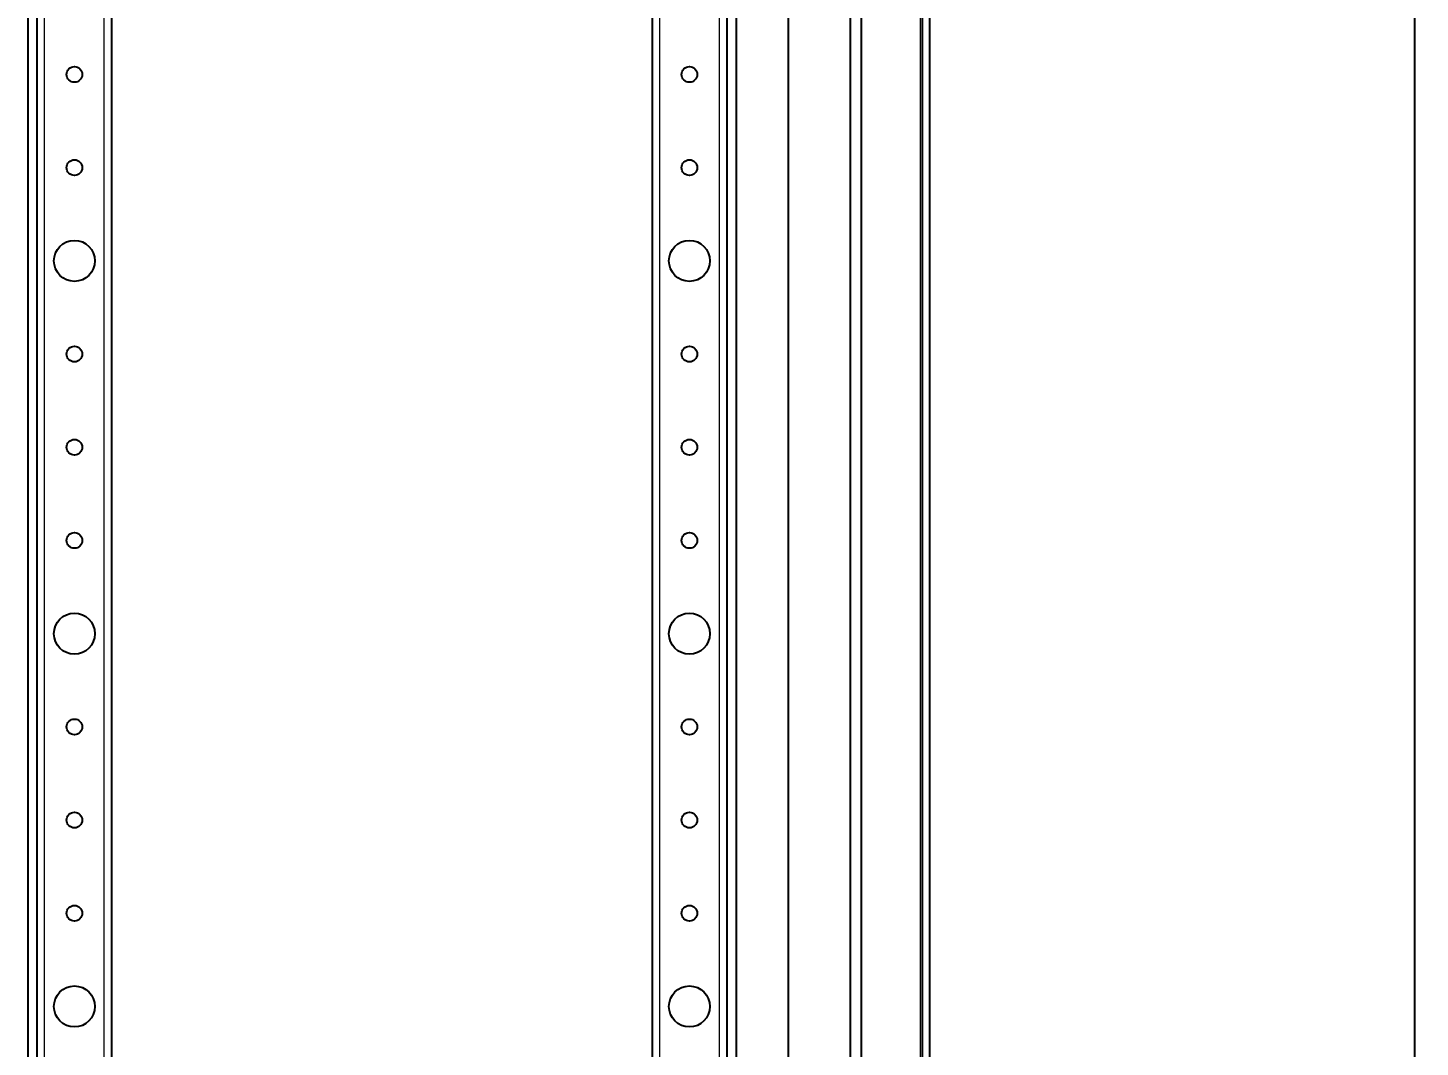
# Model space of a CAD drawing. Header units: millimetres. Extents: x -52 to 1183, y -1011 to 1043.
# Drawn here: x 809.2 to 1182.8, y -609 to -335.6 of the extents above; entities that cross this region are included whole.
import ezdxf

# ---------------------------------------------------------------- set-up
doc = ezdxf.new("R2010")
doc.units = ezdxf.units.MM
doc.layers.add('FORMAT', color=7, linetype='Continuous')
doc.styles.add('SLDTEXTSTYLE0', font='TXT', dxfattribs={"width": 0.75})
doc.dimstyles.new('SLDDIMSTYLE0', dxfattribs={"dimtxt": 20, "dimasz": 10, "dimexe": 0, "dimexo": 0.0625, "dimgap": 5, "dimtad": 2, "dimdec": 1, "dimrnd": 1e-09, "dimzin": 12, "dimdsep": 46, "dimtxsty": 'SLDTEXTSTYLE0', "dimsah": 1, "dimcen": 0.09, "dimadec": 0, "dimazin": 3, "dimtfac": 1, "dimtofl": 0, "dimtmove": 0, "dimatfit": 3, "dimfxl": 0, "dimfrac": 2, "dimtolj": 1, "dimtzin": 12, "dimarcsym": 0})

# ---------------------------------------------------------------- blocks, each defined once
blk = doc.blocks.new('_D_5')
at = {"layer": 'FORMAT'}
for p, q in [((1043.24, 767.87), (1182.24, 767.87)), ((1181.24, 767.87), (1181.24, -764.13)), ((1043.24, -764.13), (1182.24, -764.13))]:
    blk.add_line(p, q, dxfattribs=at)
for points in [[(1181.24, 767.87), (1179.7, 757.87), (1182.78, 757.87)], [(1181.24, -764.13), (1182.78, -754.13), (1179.7, -754.13)]]:
    blk.add_solid(points, dxfattribs=at)
at = {"layer": 'FORMAT', "insert": (1155.46, -27.68), "char_height": 20, "attachment_point": 1, "rotation": 90, "style": 'SLDTEXTSTYLE0'}
blk.add_mtext('1532', dxfattribs=at)

msp = doc.modelspace()

# ---------------------------------------------------------------- linework, layer by layer
at = {"color": 7, "linetype": 'Continuous', "lineweight": 25}
for p, q in [((1049.23, -875.63), (1049.23, 879.37)), ((1051.23, -875.63), (1051.23, 879.37)), ((809.23, 846.37), (809.23, -842.63)), ((999.23, 846.37), (999.23, -842.63)), ((811.73, -815.63), (811.73, 819.37)), ((831.73, -815.63), (831.73, 819.37)), ((976.73, 819.37), (976.73, -815.63)), ((996.73, 819.37), (996.73, -815.63)), ((1013.23, -323.3), (1013.23, -743.13)), ((1029.93, -732.13), (1029.93, -323.63)), ((1032.93, -732.13), (1032.93, -323.63))]:
    msp.add_line(p, q, dxfattribs=at)
at = {"color": 8, "linetype": 'Continuous', "lineweight": 18}
for p, q in [((1048.63, 876.77), (1048.63, -873.03)), ((813.73, -815.63), (813.73, 819.37)), ((829.73, -815.63), (829.73, 819.37)), ((978.73, 819.37), (978.73, -815.63)), ((994.73, 819.37), (994.73, -815.63))]:
    msp.add_line(p, q, dxfattribs=at)
at = {"color": 7, "linetype": 'Continuous', "lineweight": 25}
for centre, radius in [((821.73, -348.13), 2.1), ((986.73, -348.13), 2.1), ((821.73, -373.13), 2.1), ((986.73, -373.13), 2.1), ((821.73, -398.13), 5.5), ((986.73, -398.13), 5.5), ((821.73, -423.13), 2.1), ((986.73, -423.13), 2.1), ((821.73, -448.13), 2.1), ((986.73, -448.13), 2.1), ((821.73, -473.13), 2.1), ((986.73, -473.13), 2.1), ((821.73, -498.13), 5.5), ((986.73, -498.13), 5.5), ((821.73, -523.13), 2.1), ((986.73, -523.13), 2.1), ((821.73, -548.13), 2.1), ((986.73, -548.13), 2.1), ((821.73, -573.13), 2.1), ((986.73, -573.13), 2.1), ((821.73, -598.13), 5.5), ((986.73, -598.13), 5.5)]:
    msp.add_circle(centre, radius, dxfattribs=at)

# ---------------------------------------------------------------- dimensions: what is measured, and where the dimension line sits
at = {"layer": 'FORMAT'}
dim = msp.add_linear_dim(base=(1181.24, -764.13), p1=(1043.23, 767.87), p2=(1043.23, -764.13), angle=90, dimstyle='SLDDIMSTYLE0', dxfattribs=at)
dim.commit()
dim.dimension.update_dxf_attribs({"geometry": '_D_5', "text_midpoint": (1181.24, 1.87), "dimtype": 160})

doc.saveas('drawing.dxf')
